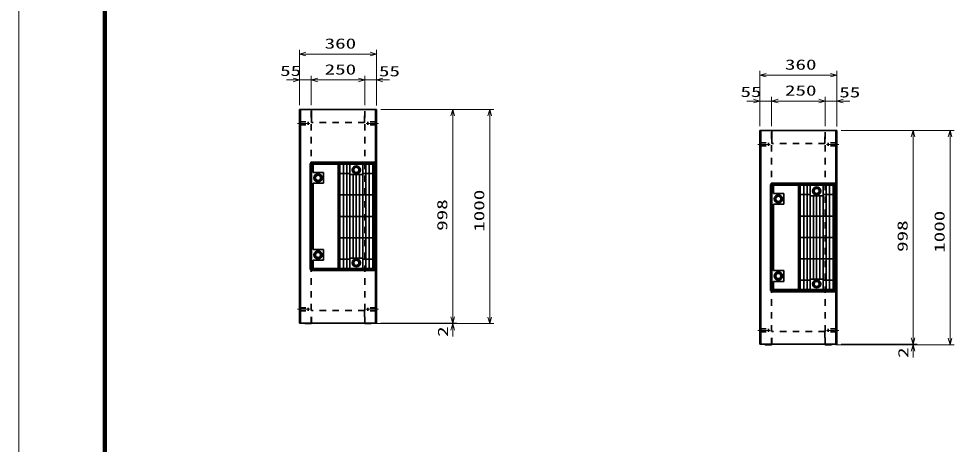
# Model space of a CAD drawing. Units: millimetres on the paper. Extents: x 0 to 841, y 0 to 594.
# Drawn here: x 0 to 218.6, y 311.8 to 411.2 of the extents above; entities that cross this region are included whole.
import ezdxf
from ezdxf.enums import TextEntityAlignment as Align

# ---------------------------------------------------------------- set-up
doc = ezdxf.new("R2010")
doc.units = ezdxf.units.MM
doc.linetypes.add('USER2', pattern=[18.5, 12, -1.5, 3.5, -1.5])
doc.linetypes.add('USER3', pattern=[3, 1.5, -1.5])
for name, color, linetype, lineweight in [('D-BMK（構造物基準線）', 2, 'USER2', 18), ('D-STR-DIM（寸法）', 7, 'Continuous', 13), ('D-STR（構造物）', 1, 'Continuous', 35), ('D-TTL-LINE（区切線）', 7, 'Continuous', 18), ('D-TTL（外枠）', 2, 'Continuous', 140)]:
    doc.layers.add(name, color=color, linetype=linetype, lineweight=lineweight)
doc.styles.add('ＭＳ ゴシック', font='')
doc.styles.get('ＭＳ ゴシック').set_extended_font_data('MS Gothic')

# ---------------------------------------------------------------- blocks, each defined once
blk = doc.blocks.new('_Open30')
at = {"color": 7, "linetype": 'Continuous', "lineweight": 13}
for p, q in [((-1, 0.2679), (0, 0)), ((0, 0), (-1, -0.2679)), ((0, 0), (-1, 0))]:
    blk.add_line(p, q, dxfattribs=at)

msp = doc.modelspace()

# ---------------------------------------------------------------- linework, layer by layer
at = {"layer": 'D-BMK（構造物基準線）'}
for p, q in [((65.133, 386.722), (67.982, 386.722)), ((84.057, 386.722), (81.207, 386.722)), ((172.673, 381.803), (175.522, 381.803)), ((191.597, 381.803), (188.747, 381.803)), ((65.133, 343.322), (67.982, 343.322)), ((84.057, 343.322), (81.207, 343.322)), ((172.673, 338.403), (175.522, 338.403)), ((191.597, 338.403), (188.747, 338.403))]:
    msp.add_line(p, q, dxfattribs=at)
at = {"layer": 'D-STR-DIM（寸法）'}
for p, q in [((65.595, 397.869), (65.595, 403.919)), ((67.095, 402.919), (82.095, 402.919)), ((83.595, 397.899), (83.595, 403.919)), ((65.595, 390.972), (65.595, 397.869)), ((68.345, 391.024), (68.345, 397.869)), ((68.345, 390.972), (68.345, 397.869)), ((80.845, 390.972), (80.845, 397.869)), ((80.845, 391.009), (80.845, 397.869)), ((83.595, 390.942), (83.595, 397.869)), ((173.135, 392.949), (173.135, 399)), ((174.635, 398), (189.635, 398)), ((191.135, 392.98), (191.135, 399)), ((64.095, 396.869), (62.595, 396.869)), ((65.595, 396.869), (68.345, 396.869)), ((69.845, 396.869), (71.345, 396.869)), ((69.845, 396.869), (79.345, 396.869)), ((79.345, 396.869), (77.845, 396.869)), ((80.845, 396.869), (83.595, 396.869)), ((85.095, 396.869), (86.595, 396.869)), ((171.635, 391.949), (170.135, 391.949)), ((173.135, 386.053), (173.135, 392.949)), ((173.135, 391.949), (175.885, 391.949)), ((175.885, 386.105), (175.885, 392.949)), ((175.885, 386.053), (175.885, 392.949)), ((177.385, 391.949), (178.885, 391.949)), ((177.385, 391.949), (186.885, 391.949)), ((186.885, 391.949), (185.385, 391.949)), ((188.385, 386.053), (188.385, 392.949)), ((188.385, 386.089), (188.385, 392.949)), ((188.385, 391.949), (191.135, 391.949)), ((191.135, 386.023), (191.135, 392.949)), ((192.635, 391.949), (194.135, 391.949)), ((84.595, 389.972), (102.384, 389.972)), ((102.384, 389.972), (111.023, 389.972)), ((101.384, 341.572), (101.384, 388.472)), ((110.023, 341.472), (110.023, 388.472)), ((192.135, 385.053), (209.923, 385.053)), ((209.923, 385.053), (218.563, 385.053)), ((208.923, 336.653), (208.923, 383.553)), ((217.563, 336.553), (217.563, 383.553)), ((101.384, 341.572), (101.384, 343.072)), ((83.345, 339.972), (102.384, 339.972)), ((84.595, 340.072), (102.384, 340.072)), ((84.595, 340.072), (102.384, 340.072)), ((99.946, 339.972), (111.023, 339.972)), ((101.384, 340.072), (101.384, 339.972)), ((101.384, 338.472), (101.384, 336.972)), ((208.923, 336.653), (208.923, 338.153)), ((190.885, 335.053), (209.923, 335.053)), ((192.135, 335.153), (209.923, 335.153)), ((192.135, 335.153), (209.923, 335.153)), ((207.486, 335.053), (218.563, 335.053)), ((208.923, 335.153), (208.923, 335.053)), ((208.923, 333.553), (208.923, 332.053))]:
    msp.add_line(p, q, dxfattribs=at)
at = {"layer": 'D-STR（構造物）'}
for p, q in [((65.595, 340.072), (65.595, 389.972)), ((83.595, 389.972), (65.595, 389.972)), ((65.845, 340.072), (65.845, 389.972)), ((68.395, 389.972), (68.395, 386.972)), ((83.345, 377.697), (83.345, 389.972)), ((83.595, 340.072), (83.595, 389.972)), ((173.135, 335.153), (173.135, 385.053)), ((191.135, 385.053), (173.135, 385.053)), ((173.385, 335.153), (173.385, 385.053)), ((175.935, 385.053), (175.935, 382.053)), ((190.885, 372.778), (190.885, 385.053)), ((191.135, 335.153), (191.135, 385.053)), ((68.095, 377.397), (68.095, 352.647)), ((68.095, 377.397), (74.595, 377.397)), ((68.245, 377.397), (68.245, 377.697)), ((68.245, 377.697), (83.595, 377.697)), ((68.395, 352.647), (68.395, 377.397)), ((68.825, 377.197), (68.825, 375.272)), ((68.825, 377.197), (74.595, 377.197)), ((74.595, 377.697), (74.595, 352.347)), ((82.845, 377.397), (74.895, 377.397)), ((74.895, 377.397), (74.895, 352.647)), ((82.745, 377.197), (74.995, 377.197)), ((74.995, 377.197), (74.995, 352.847)), ((75.87, 377.197), (75.87, 352.847)), ((76.62, 352.847), (76.62, 377.197)), ((77.37, 377.197), (77.37, 352.847)), ((78.177, 375.872), (78.523, 376.472)), ((78.523, 376.472), (79.216, 376.472)), ((79.216, 376.472), (79.563, 375.872)), ((80.37, 377.197), (80.37, 352.847)), ((81.12, 352.847), (81.12, 377.197)), ((82.845, 377.397), (81.245, 377.397)), ((81.87, 377.197), (81.87, 352.847)), ((82.745, 377.197), (82.745, 352.847)), ((82.845, 377.397), (82.845, 352.647)), ((83.145, 377.697), (83.145, 352.347)), ((83.395, 377.697), (83.395, 352.347)), ((68.825, 375.272), (71.225, 375.272)), ((69.227, 374.022), (69.574, 374.622)), ((69.574, 373.422), (69.227, 374.022)), ((69.574, 374.622), (70.266, 374.622)), ((70.266, 374.622), (70.613, 374.022)), ((70.613, 374.022), (70.266, 373.422)), ((71.225, 375.272), (71.225, 372.772)), ((77.37, 375.022), (74.995, 375.022)), ((77.37, 374.772), (80.37, 374.772)), ((78.12, 355.272), (78.12, 374.772)), ((78.523, 375.272), (78.177, 375.872)), ((79.216, 375.272), (78.523, 375.272)), ((78.87, 374.772), (78.87, 355.272)), ((79.563, 375.872), (79.216, 375.272)), ((79.62, 355.272), (79.62, 374.772)), ((80.37, 375.022), (82.745, 375.022)), ((71.225, 372.772), (68.825, 372.772)), ((68.825, 372.772), (68.825, 357.272)), ((70.266, 373.422), (69.574, 373.422)), ((175.635, 372.478), (175.635, 347.728)), ((175.635, 372.478), (182.135, 372.478)), ((175.785, 372.478), (175.785, 372.778)), ((175.785, 372.778), (191.135, 372.778)), ((175.935, 347.728), (175.935, 372.478)), ((176.365, 372.278), (176.365, 370.353)), ((176.365, 372.278), (182.135, 372.278)), ((182.135, 372.778), (182.135, 347.428)), ((190.385, 372.478), (182.435, 372.478)), ((182.435, 372.478), (182.435, 347.728)), ((190.285, 372.278), (182.535, 372.278)), ((182.535, 372.278), (182.535, 347.928)), ((183.41, 372.278), (183.41, 347.928)), ((184.16, 347.928), (184.16, 372.278)), ((184.91, 372.278), (184.91, 347.928)), ((187.91, 372.278), (187.91, 347.928)), ((188.66, 347.928), (188.66, 372.278)), ((190.385, 372.478), (188.785, 372.478)), ((189.41, 372.278), (189.41, 347.928)), ((190.285, 372.278), (190.285, 347.928)), ((190.385, 372.478), (190.385, 347.728)), ((190.685, 372.778), (190.685, 347.428)), ((190.935, 372.778), (190.935, 347.428)), ((82.745, 370.022), (74.995, 370.022)), ((176.365, 370.353), (178.765, 370.353)), ((176.767, 369.103), (177.114, 369.703)), ((177.114, 369.703), (177.806, 369.703)), ((177.806, 369.703), (178.153, 369.103)), ((178.765, 370.353), (178.765, 367.853)), ((184.91, 370.103), (182.535, 370.103)), ((184.91, 369.853), (187.91, 369.853)), ((185.66, 350.353), (185.66, 369.853)), ((185.717, 370.953), (186.063, 371.553)), ((186.063, 370.353), (185.717, 370.953)), ((186.063, 371.553), (186.756, 371.553)), ((186.756, 370.353), (186.063, 370.353)), ((186.41, 369.853), (186.41, 350.353)), ((186.756, 371.553), (187.103, 370.953)), ((187.103, 370.953), (186.756, 370.353)), ((187.16, 350.353), (187.16, 369.853)), ((187.91, 370.103), (190.285, 370.103)), ((178.765, 367.853), (176.365, 367.853)), ((176.365, 367.853), (176.365, 352.353)), ((177.114, 368.503), (176.767, 369.103)), ((177.806, 368.503), (177.114, 368.503)), ((178.153, 369.103), (177.806, 368.503)), ((74.995, 365.022), (82.745, 365.022)), ((190.285, 365.103), (182.535, 365.103)), ((82.745, 360.022), (75.145, 360.022)), ((182.535, 360.103), (190.285, 360.103)), ((68.825, 357.272), (71.225, 357.272)), ((69.574, 356.622), (69.227, 356.022)), ((70.266, 356.622), (69.574, 356.622)), ((70.613, 356.022), (70.266, 356.622)), ((71.225, 357.272), (71.225, 354.772)), ((68.825, 354.772), (68.825, 352.847)), ((71.225, 354.772), (68.825, 354.772)), ((69.227, 356.022), (69.574, 355.422)), ((69.574, 355.422), (70.266, 355.422)), ((70.266, 355.422), (70.613, 356.022)), ((74.995, 355.022), (77.37, 355.022)), ((80.37, 355.272), (77.37, 355.272)), ((78.523, 354.772), (78.177, 354.172)), ((78.177, 354.172), (78.523, 353.572)), ((79.216, 354.772), (78.523, 354.772)), ((79.563, 354.172), (79.216, 354.772)), ((79.216, 353.572), (79.563, 354.172)), ((82.745, 355.022), (80.37, 355.022)), ((190.285, 355.103), (182.685, 355.103)), ((68.095, 352.647), (74.595, 352.647)), ((68.245, 352.347), (68.245, 352.647)), ((83.595, 352.347), (68.245, 352.347)), ((68.825, 352.847), (74.595, 352.847)), ((74.895, 352.647), (82.845, 352.647)), ((82.745, 352.847), (74.995, 352.847)), ((78.523, 353.572), (79.216, 353.572)), ((83.345, 340.072), (83.345, 352.347)), ((176.365, 352.353), (178.765, 352.353)), ((178.765, 352.353), (178.765, 349.853)), ((176.365, 349.853), (176.365, 347.928)), ((178.765, 349.853), (176.365, 349.853)), ((177.114, 351.703), (176.767, 351.103)), ((176.767, 351.103), (177.114, 350.503)), ((177.806, 351.703), (177.114, 351.703)), ((177.114, 350.503), (177.806, 350.503)), ((178.153, 351.103), (177.806, 351.703)), ((177.806, 350.503), (178.153, 351.103)), ((182.535, 350.103), (184.91, 350.103)), ((187.91, 350.353), (184.91, 350.353)), ((186.063, 349.853), (185.717, 349.253)), ((186.756, 349.853), (186.063, 349.853)), ((187.103, 349.253), (186.756, 349.853)), ((190.285, 350.103), (187.91, 350.103)), ((175.635, 347.728), (182.135, 347.728)), ((175.785, 347.428), (175.785, 347.728)), ((176.365, 347.928), (182.135, 347.928)), ((182.435, 347.728), (190.385, 347.728)), ((190.285, 347.928), (182.535, 347.928)), ((185.717, 349.253), (186.063, 348.653)), ((186.063, 348.653), (186.756, 348.653)), ((186.756, 348.653), (187.103, 349.253)), ((191.135, 347.428), (175.785, 347.428)), ((190.885, 335.153), (190.885, 347.428)), ((83.595, 340.072), (65.595, 340.072)), ((66.845, 339.972), (66.745, 340.072)), ((68.345, 339.972), (66.845, 339.972)), ((68.345, 339.972), (68.445, 340.072)), ((80.845, 339.972), (80.745, 340.072)), ((80.845, 339.972), (82.345, 339.972)), ((82.345, 339.972), (82.445, 340.072)), ((191.135, 335.153), (173.135, 335.153)), ((174.385, 335.053), (174.285, 335.153)), ((175.885, 335.053), (174.385, 335.053)), ((175.885, 335.053), (175.985, 335.153)), ((188.385, 335.053), (188.285, 335.153)), ((188.385, 335.053), (189.885, 335.053)), ((189.885, 335.053), (189.985, 335.153))]:
    msp.add_line(p, q, dxfattribs=at)
at = {"layer": 'D-STR（構造物）', "linetype": 'USER3'}
for p, q in [((68.345, 340.072), (68.345, 389.972)), ((80.795, 386.972), (80.795, 389.972)), ((80.845, 340.072), (80.845, 389.972)), ((65.595, 387.072), (67.595, 387.072)), ((67.595, 386.372), (67.595, 387.072)), ((80.795, 386.972), (68.395, 386.972)), ((83.595, 387.072), (81.595, 387.072)), ((81.595, 386.372), (81.595, 387.072)), ((65.595, 386.372), (67.595, 386.372)), ((83.595, 386.372), (81.595, 386.372)), ((175.885, 335.153), (175.885, 385.053)), ((188.335, 382.053), (188.335, 385.053)), ((188.385, 335.153), (188.385, 385.053)), ((173.135, 382.153), (175.135, 382.153)), ((173.135, 381.453), (175.135, 381.453)), ((175.135, 381.453), (175.135, 382.153)), ((188.335, 382.053), (175.935, 382.053)), ((191.135, 382.153), (189.135, 382.153)), ((189.135, 381.453), (189.135, 382.153)), ((191.135, 381.453), (189.135, 381.453)), ((65.595, 343.672), (67.595, 343.672)), ((67.595, 343.672), (67.595, 342.972)), ((83.595, 343.672), (81.595, 343.672)), ((81.595, 343.672), (81.595, 342.972)), ((65.595, 342.972), (67.595, 342.972)), ((68.395, 340.072), (68.395, 343.072)), ((80.795, 343.072), (68.395, 343.072)), ((80.795, 343.072), (80.795, 340.072)), ((83.595, 342.972), (81.595, 342.972)), ((173.135, 338.753), (175.135, 338.753)), ((173.135, 338.053), (175.135, 338.053)), ((175.135, 338.753), (175.135, 338.053)), ((175.935, 335.153), (175.935, 338.153)), ((188.335, 338.153), (175.935, 338.153)), ((188.335, 338.153), (188.335, 335.153)), ((191.135, 338.753), (189.135, 338.753)), ((189.135, 338.753), (189.135, 338.053)), ((191.135, 338.053), (189.135, 338.053))]:
    msp.add_line(p, q, dxfattribs=at)
at = {"layer": 'D-STR（構造物）'}
for centre, radius in [((78.87, 375.872), 0.95), ((78.87, 375.872), 0.6), ((69.92, 374.022), 0.95), ((69.92, 374.022), 0.6), ((186.41, 370.953), 0.95), ((177.46, 369.103), 0.95), ((177.46, 369.103), 0.6), ((186.41, 370.953), 0.6), ((69.92, 356.022), 0.95), ((69.92, 356.022), 0.6), ((78.87, 354.172), 0.95), ((78.87, 354.172), 0.6), ((177.46, 351.103), 0.95), ((177.46, 351.103), 0.6), ((186.41, 349.253), 0.95), ((186.41, 349.253), 0.6)]:
    msp.add_circle(centre, radius, dxfattribs=at)
at = {"layer": 'D-TTL-LINE（区切線）'}
msp.add_line((0, 594), (0, 0), dxfattribs=at)
at = {"layer": 'D-TTL（外枠）'}
msp.add_line((20.1, 573.9), (20.1, 20.1), dxfattribs=at)

# ---------------------------------------------------------------- block references
at = {"layer": 'D-STR-DIM（寸法）', "xscale": 1.5, "yscale": 1.5}
for p, rotation in [((65.595, 402.919), 180), ((173.135, 398), 180), ((68.345, 396.869), 180), ((68.345, 396.869), 180), ((83.595, 396.869), 180), ((175.885, 391.949), 180), ((175.885, 391.949), 180), ((191.135, 391.949), 180), ((101.384, 389.972), 90), ((110.023, 389.972), 90), ((208.923, 385.053), 90), ((217.563, 385.053), 90), ((101.384, 340.072), 270), ((101.384, 340.072), 270), ((110.023, 339.972), 270), ((101.384, 339.972), 90), ((208.923, 335.153), 270), ((208.923, 335.153), 270), ((208.923, 335.053), 90), ((217.563, 335.053), 270)]:
    msp.add_blockref('_Open30', p, dxfattribs=dict(at, rotation=rotation))
for p in [(83.595, 402.919), (191.135, 398), (65.595, 396.869), (80.845, 396.869), (80.845, 396.869), (173.135, 391.949), (188.385, 391.949), (188.385, 391.949)]:
    msp.add_blockref('_Open30', p, dxfattribs=at)

# ---------------------------------------------------------------- texts
at = {"layer": 'D-STR-DIM（寸法）', "style": 'ＭＳ ゴシック', "width": 1.5}
for s, p in [('360', (71.47, 403.456)), ('55', (61.076, 397.087)), ('250', (71.47, 397.406)), ('55', (84.16, 396.992)), ('360', (179.01, 398.537)), ('55', (168.616, 392.168)), ('250', (179.01, 392.487)), ('55', (191.7, 392.073))]:
    msp.add_text(s, height=2.405, dxfattribs=at).set_placement(p, align=Align.BOTTOM_LEFT)
for s, p in [('1000', (109.486, 361.43)), ('998', (100.846, 361.647)), ('1000', (217.026, 356.511)), ('998', (208.386, 356.728)), ('2', (101.021, 336.884)), ('2', (208.561, 331.965))]:
    msp.add_text(s, height=2.405, rotation=90, dxfattribs=at).set_placement(p, align=Align.BOTTOM_LEFT)

doc.saveas('drawing.dxf')
